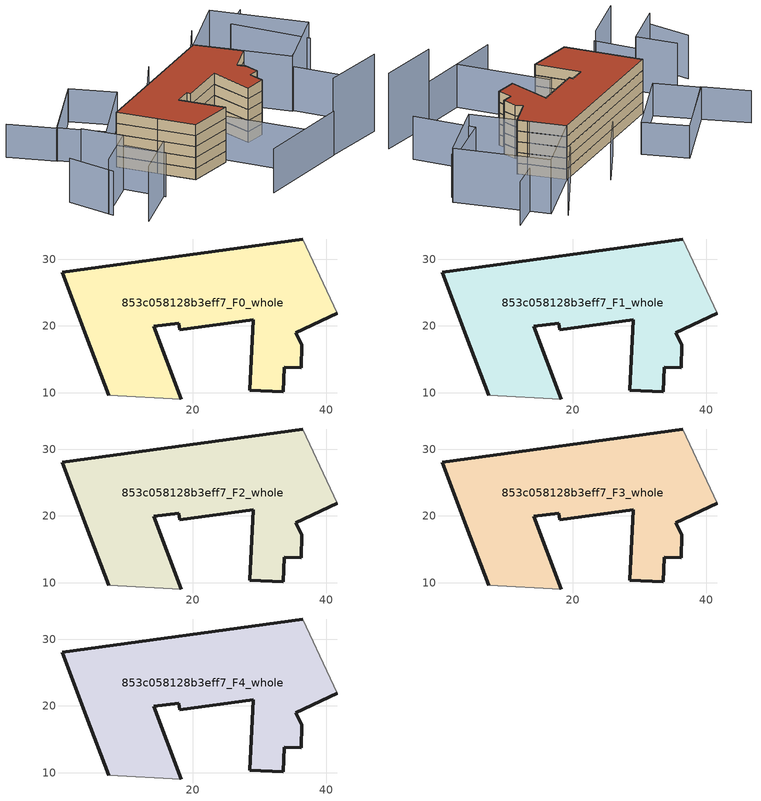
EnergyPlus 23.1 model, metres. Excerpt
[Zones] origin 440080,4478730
853c058128b3eff7_F0_whole
 floor ground (EU_floor_Construction): 36.25,13.72 36.3,17.21 35.42,18.99 41.63,21.93 40.59,24.16 36.5,33.01 0.5,28.05 4.09,18.44 7.44,9.61 18.28,9.07 14.18,19.93 17.91,20.42 18.05,19.41 29.04,20.91 28.58,10.38 33.56,10.15 33.74,13.82 z0
 wall outside (EU_wall_Construction): 41.63,21.93 35.42,18.99 36.3,17.21 36.25,13.72 33.74,13.82 33.56,10.15 28.58,10.38 29.04,20.91 18.05,19.41 17.91,20.42 14.18,19.93 18.28,9.07 / 7.44,9.61 4.09,18.44 0.5,28.05 36.5,33.01 z0:3
 wall adiabatic (EU_wall_Construction): 36.5,33.01 40.59,24.16 41.63,21.93 / 18.28,9.07 7.44,9.61 z0:3
853c058128b3eff7_F1_whole
 floor to 853c058128b3eff7_F0_whole (EU_floor_Construction): 36.25,13.72 36.3,17.21 35.42,18.99 41.63,21.93 40.58,24.16 36.5,33.01 0.5,28.05 4.09,18.44 7.44,9.61 18.28,9.07 14.18,19.93 17.91,20.42 18.05,19.41 29.04,20.91 28.58,10.38 33.56,10.15 33.74,13.82 z3
 wall outside (EU_wall_Construction): 41.63,21.93 35.42,18.99 36.3,17.21 36.25,13.72 33.74,13.82 33.56,10.15 28.58,10.38 29.04,20.91 18.05,19.41 17.91,20.42 14.18,19.93 18.28,9.07 / 7.44,9.61 4.09,18.44 0.5,28.05 36.5,33.01 z3:6
 wall adiabatic (EU_wall_Construction): 36.5,33.01 40.59,24.16 41.63,21.93 / 18.28,9.07 7.44,9.61 z3:6
853c058128b3eff7_F2_whole
 floor to 853c058128b3eff7_F1_whole (EU_floor_Construction): 36.25,13.72 36.3,17.21 35.42,18.99 41.63,21.93 40.58,24.16 36.5,33.01 0.5,28.05 4.09,18.44 7.44,9.61 18.28,9.07 14.18,19.93 17.91,20.42 18.05,19.41 29.04,20.91 28.58,10.38 33.56,10.15 33.74,13.82 z6
 wall outside (EU_wall_Construction): 41.63,21.93 35.42,18.99 36.3,17.21 36.25,13.72 33.74,13.82 33.56,10.15 28.58,10.38 29.04,20.91 18.05,19.41 17.91,20.42 14.18,19.93 18.28,9.07 / 7.44,9.61 4.09,18.44 0.5,28.05 36.5,33.01 z6:9
 wall adiabatic (EU_wall_Construction): 36.5,33.01 40.59,24.16 41.63,21.93 / 18.28,9.07 7.44,9.61 z6:9
853c058128b3eff7_F3_whole
 floor to 853c058128b3eff7_F2_whole (EU_floor_Construction): 36.25,13.72 36.3,17.21 35.42,18.99 41.63,21.93 40.58,24.16 36.5,33.01 0.5,28.05 4.09,18.44 7.44,9.61 18.28,9.07 14.18,19.93 17.91,20.42 18.05,19.41 29.04,20.91 28.58,10.38 33.56,10.15 33.74,13.82 z9
 wall outside (EU_wall_Construction): 41.63,21.93 35.42,18.99 36.3,17.21 36.25,13.72 33.74,13.82 33.56,10.15 28.58,10.38 29.04,20.91 18.05,19.41 17.91,20.42 14.18,19.93 18.28,9.07 / 7.44,9.61 4.09,18.44 0.5,28.05 36.5,33.01 z9:12
 wall adiabatic (EU_wall_Construction): 36.5,33.01 40.59,24.16 41.63,21.93 / 18.28,9.07 7.44,9.61 z9:12
853c058128b3eff7_F4_whole
 floor to 853c058128b3eff7_F3_whole (EU_floor_Construction): 36.25,13.72 36.3,17.21 35.42,18.99 41.63,21.93 40.58,24.16 36.5,33.01 0.5,28.05 4.09,18.44 7.44,9.61 18.28,9.07 14.18,19.93 17.91,20.42 18.05,19.41 29.04,20.91 28.58,10.38 33.56,10.15 33.74,13.82 z12
 wall outside (EU_wall_Construction): 41.63,21.93 35.42,18.99 36.3,17.21 36.25,13.72 33.74,13.82 33.56,10.15 28.58,10.38 29.04,20.91 18.05,19.41 17.91,20.42 14.18,19.93 18.28,9.07 / 7.44,9.61 4.09,18.44 0.5,28.05 36.5,33.01 z12:15
 wall adiabatic (EU_wall_Construction): 36.5,33.01 40.59,24.16 41.63,21.93 / 18.28,9.07 7.44,9.61 z12:15
 roof outside (EU_roof_Construction): 36.5,33.01 40.59,24.16 41.63,21.93 35.42,18.99 36.3,17.21 36.25,13.72 33.74,13.82 33.56,10.15 28.58,10.38 29.04,20.91 18.05,19.41 17.91,20.42 14.18,19.93 18.28,9.07 7.44,9.61 4.09,18.44 0.5,28.05 z15
shading: -14.55,6.54 -3.23,10.88 / -10.57,29.8 -6.88,20.16 / -6.88,20.16 -17.66,16.04 / 46.59,11.12 36.5,33.01 / 36.5,33.01 51.39,39.88 / 51.39,39.88 61.49,17.99 / 61.49,17.99 46.59,11.12 z0:15; 7.44,9.61 17.7,13.31 / 17.7,13.31 25.66,-8.79 / -6.5,20.29 -3.14,10.41 / 13.99,-8.57 36.38,-9 / 51.47,-1.94 46.3,13.03 / 46.3,13.03 59.59,17.62 / -19.04,26.57 -17.51,14.89 / 59.83,16.31 53.56,35.18 / 53.56,35.18 60.05,37.33 z0:12; 36.38,-8.94 51.04,-9.65 z0:21; 9.16,49.27 -5.81,40.73 / -5.81,40.73 -11.85,51.31 / 29.91,41.28 20.06,34.13 / 49.41,43.49 35.68,33.42 / -5.75,40.82 10.22,49.89 / 10.22,49.89 16.01,39.71 / 16.01,39.71 0.04,30.64 / 0.04,30.64 -5.75,40.82 z0:9
[Building]
EU S2 Campaign: North Axis=0; Terrain=City; Solar Distribution=FullExterior
[Site:Location]
Madrid: Latitude=40.5; Longitude=-3.5; Time Zone=1; Elevation=609
[SizingPeriod:WeatherFileDays]
AnnualSizingPeriod: Begin Month=1; Begin Day of Month=1; End Month=12; End Day of Month=31; Day of Week for Start Day=Monday; Use Weather File Daylight Saving Period=No; Use Weather File Rain and Snow Indicators=No
[MATERIAL]
EU_InternalMass_Material: Roughness=MediumRough; Thickness=0.1; Conductivity=1; Density=1800; Specific Heat=900; Thermal Absorptance=0.9; Solar Absorptance=0.7; Visible Absorptance=0.7
[MATERIAL:NOMASS] Roughness=MediumRough; Thermal Absorptance=0.9; Solar Absorptance=0.7; Visible Absorptance=0.7
Name | Thermal Resistance
EU_wall_NoMass; EU_roof_NoMass | 2.16768
EU_floor_NoMass | 1.14339
[CONSTRUCTION]
EU_wall_Construction: EU_wall_NoMass
EU_roof_Construction: EU_roof_NoMass
EU_floor_Construction: EU_floor_NoMass
EU_InternalMass_Construction: EU_InternalMass_Material
[ZONE] Type=1; Multiplier=1; Ceiling Height=autocalculate; Volume=1726.88; Floor Area=autocalculate; Part of Total Floor Area=Yes
853c058128b3eff7_F0_whole; 853c058128b3eff7_F1_whole; 853c058128b3eff7_F2_whole; 853c058128b3eff7_F3_whole; 853c058128b3eff7_F4_whole
[INTERNALMASS] Construction=EU_InternalMass_Construction; Surface Area=575.621
Name | Zone or ZoneList
853c058128b3eff7_F0_whole_EU_InternalMass | 853c058128b3eff7_F0_whole
853c058128b3eff7_F1_whole_EU_InternalMass | 853c058128b3eff7_F1_whole
853c058128b3eff7_F2_whole_EU_InternalMass | 853c058128b3eff7_F2_whole
853c058128b3eff7_F3_whole_EU_InternalMass | 853c058128b3eff7_F3_whole
853c058128b3eff7_F4_whole_EU_InternalMass | 853c058128b3eff7_F4_whole
[OTHEREQUIPMENT] Fuel Type=Electricity; Design Level Calculation Method=Watts/Area; Power per Zone Floor Area=1; Fraction Latent=0; Fraction Radiant=0; Fraction Lost=0; Carbon Dioxide Generation Rate=0; EndUse Subcategory=EU_Step8_InternalGains
Name | Zone or ZoneList or Space or SpaceList | Schedule
EU_Step8_InternalGain_853c058128b3eff7_F0_whole_f000 | 853c058128b3eff7_F0_whole | EU_Step8_GainSchedule_853c058128b3eff7_F0_whole_f000
EU_Step8_InternalGain_853c058128b3eff7_F1_whole_f000 | 853c058128b3eff7_F1_whole | EU_Step8_GainSchedule_853c058128b3eff7_F1_whole_f000
EU_Step8_InternalGain_853c058128b3eff7_F2_whole_f000 | 853c058128b3eff7_F2_whole | EU_Step8_GainSchedule_853c058128b3eff7_F2_whole_f000
EU_Step8_InternalGain_853c058128b3eff7_F3_whole_f000 | 853c058128b3eff7_F3_whole | EU_Step8_GainSchedule_853c058128b3eff7_F3_whole_f000
EU_Step8_InternalGain_853c058128b3eff7_F4_whole_f000 | 853c058128b3eff7_F4_whole | EU_Step8_GainSchedule_853c058128b3eff7_F4_whole_f000
[ZONEVENTILATION:DESIGNFLOWRATE] Schedule=EU_AlwaysOn; Design Flow Rate Calculation Method=AirChanges/Hour; Air Changes per Hour=0.480546; Ventilation Type=Natural; Fan Pressure Rise=0; Fan Total Efficiency=1; Constant Term Coefficient=1; Temperature Term Coefficient=0; Velocity Term Coefficient=0; Velocity Squared Term Coefficient=0; Minimum Indoor Temperature=-100; Maximum Indoor Temperature=100; Delta Temperature=-100; Minimum Outdoor Temperature=-100; Maximum Outdoor Temperature=100; Maximum Wind Speed=40
Name | Zone or ZoneList or Space or SpaceList
EU_ConstantAir_853c058128b3eff7_F0_whole | 853c058128b3eff7_F0_whole
EU_ConstantAir_853c058128b3eff7_F1_whole | 853c058128b3eff7_F1_whole
EU_ConstantAir_853c058128b3eff7_F2_whole | 853c058128b3eff7_F2_whole
EU_ConstantAir_853c058128b3eff7_F3_whole | 853c058128b3eff7_F3_whole
EU_ConstantAir_853c058128b3eff7_F4_whole | 853c058128b3eff7_F4_whole
[HVACTEMPLATE:THERMOSTAT] Constant Heating Setpoint=20; Constant Cooling Setpoint=50
EU_HeatOnly_853c058128b3eff7_F0_whole; EU_HeatOnly_853c058128b3eff7_F1_whole; EU_HeatOnly_853c058128b3eff7_F2_whole; EU_HeatOnly_853c058128b3eff7_F3_whole; EU_HeatOnly_853c058128b3eff7_F4_whole
[HVACTEMPLATE:ZONE:IDEALLOADSAIRSYSTEM] System Availability Schedule=EU_AlwaysOn; Maximum Heating Supply Air Temperature=50; Minimum Cooling Supply Air Temperature=13; Maximum Heating Supply Air Humidity Ratio=0.0156; Minimum Cooling Supply Air Humidity Ratio=0.0077; Heating Limit=NoLimit; Cooling Limit=NoLimit; Heating Availability Schedule=EU_AlwaysOn; Cooling Availability Schedule=EU_CoolingOff; Dehumidification Control Type=ConstantSensibleHeatRatio; Cooling Sensible Heat Ratio=0.7; Dehumidification Setpoint=60; Humidification Control Type=None; Humidification Setpoint=30; Outdoor Air Method=None; Outdoor Air Flow Rate per Person=0.00944; Outdoor Air Flow Rate per Zone Floor Area=0; Outdoor Air Flow Rate per Zone=0; Demand Controlled Ventilation Type=None; Outdoor Air Economizer Type=NoEconomizer; Heat Recovery Type=None; Sensible Heat Recovery Effectiveness=0.7; Latent Heat Recovery Effectiveness=0.65
Name | Template Thermostat
853c058128b3eff7_F0_whole | EU_HeatOnly_853c058128b3eff7_F0_whole
853c058128b3eff7_F1_whole | EU_HeatOnly_853c058128b3eff7_F1_whole
853c058128b3eff7_F2_whole | EU_HeatOnly_853c058128b3eff7_F2_whole
853c058128b3eff7_F3_whole | EU_HeatOnly_853c058128b3eff7_F3_whole
853c058128b3eff7_F4_whole | EU_HeatOnly_853c058128b3eff7_F4_whole
[SIZING:ZONE] Zone Cooling Design Supply Air Temperature Input Method=SupplyAirTemperature; Zone Cooling Design Supply Air Temperature=13; Zone Heating Design Supply Air Temperature Input Method=SupplyAirTemperature; Zone Heating Design Supply Air Temperature=50; Zone Cooling Design Supply Air Humidity Ratio=0.008; Zone Heating Design Supply Air Humidity Ratio=0.008; Cooling Design Air Flow Method=DesignDay; Cooling Design Air Flow Rate=0; Cooling Minimum Air Flow per Zone Floor Area=0.000762; Cooling Minimum Air Flow=0; Cooling Minimum Air Flow Fraction=0.2; Heating Design Air Flow Method=DesignDay; Heating Design Air Flow Rate=0; Heating Maximum Air Flow per Zone Floor Area=0.002032; Heating Maximum Air Flow=0.141576; Heating Maximum Air Flow Fraction=0.3; Account for Dedicated Outdoor Air System=No; Dedicated Outdoor Air System Control Strategy=NeutralSupplyAir; Dedicated Outdoor Air Low Setpoint Temperature for Design=autosize; Dedicated Outdoor Air High Setpoint Temperature for Design=autosize; Zone Load Sizing Method=Sensible Load Only No Latent Load; Zone Latent Cooling Design Supply Air Humidity Ratio Input Method=HumidityRatioDifference; Zone Cooling Design Supply Air Humidity Ratio Difference=0.005; Zone Latent Heating Design Supply Air Humidity Ratio Input Method=HumidityRatioDifference; Zone Humidification Design Supply Air Humidity Ratio Difference=0.005
853c058128b3eff7_F0_whole; 853c058128b3eff7_F1_whole; 853c058128b3eff7_F2_whole; 853c058128b3eff7_F3_whole; 853c058128b3eff7_F4_whole
[SCHEDULE:CONSTANT]
Name | Hourly Value
EU_AlwaysOn | 1
EU_CoolingOff | 0
[SCHEDULE:FILE] Column Number=1; Rows to Skip at Top=0; Number of Hours of Data=8760; Column Separator=Comma; Interpolate to Timestep=No; Minutes per Item=60; Adjust Schedule for Daylight Savings=Yes
Name | File
EU_Step8_GainSchedule_853c058128b3eff7_F0_whole_f000 | ../../schedules/853c058128b3eff7/853c058128b3eff7_F0_whole_f000_gain.csv
EU_Step8_GainSchedule_853c058128b3eff7_F1_whole_f000 | ../../schedules/853c058128b3eff7/853c058128b3eff7_F1_whole_f000_gain.csv
EU_Step8_GainSchedule_853c058128b3eff7_F2_whole_f000 | ../../schedules/853c058128b3eff7/853c058128b3eff7_F2_whole_f000_gain.csv
EU_Step8_GainSchedule_853c058128b3eff7_F3_whole_f000 | ../../schedules/853c058128b3eff7/853c058128b3eff7_F3_whole_f000_gain.csv
EU_Step8_GainSchedule_853c058128b3eff7_F4_whole_f000 | ../../schedules/853c058128b3eff7/853c058128b3eff7_F4_whole_f000_gain.csv
